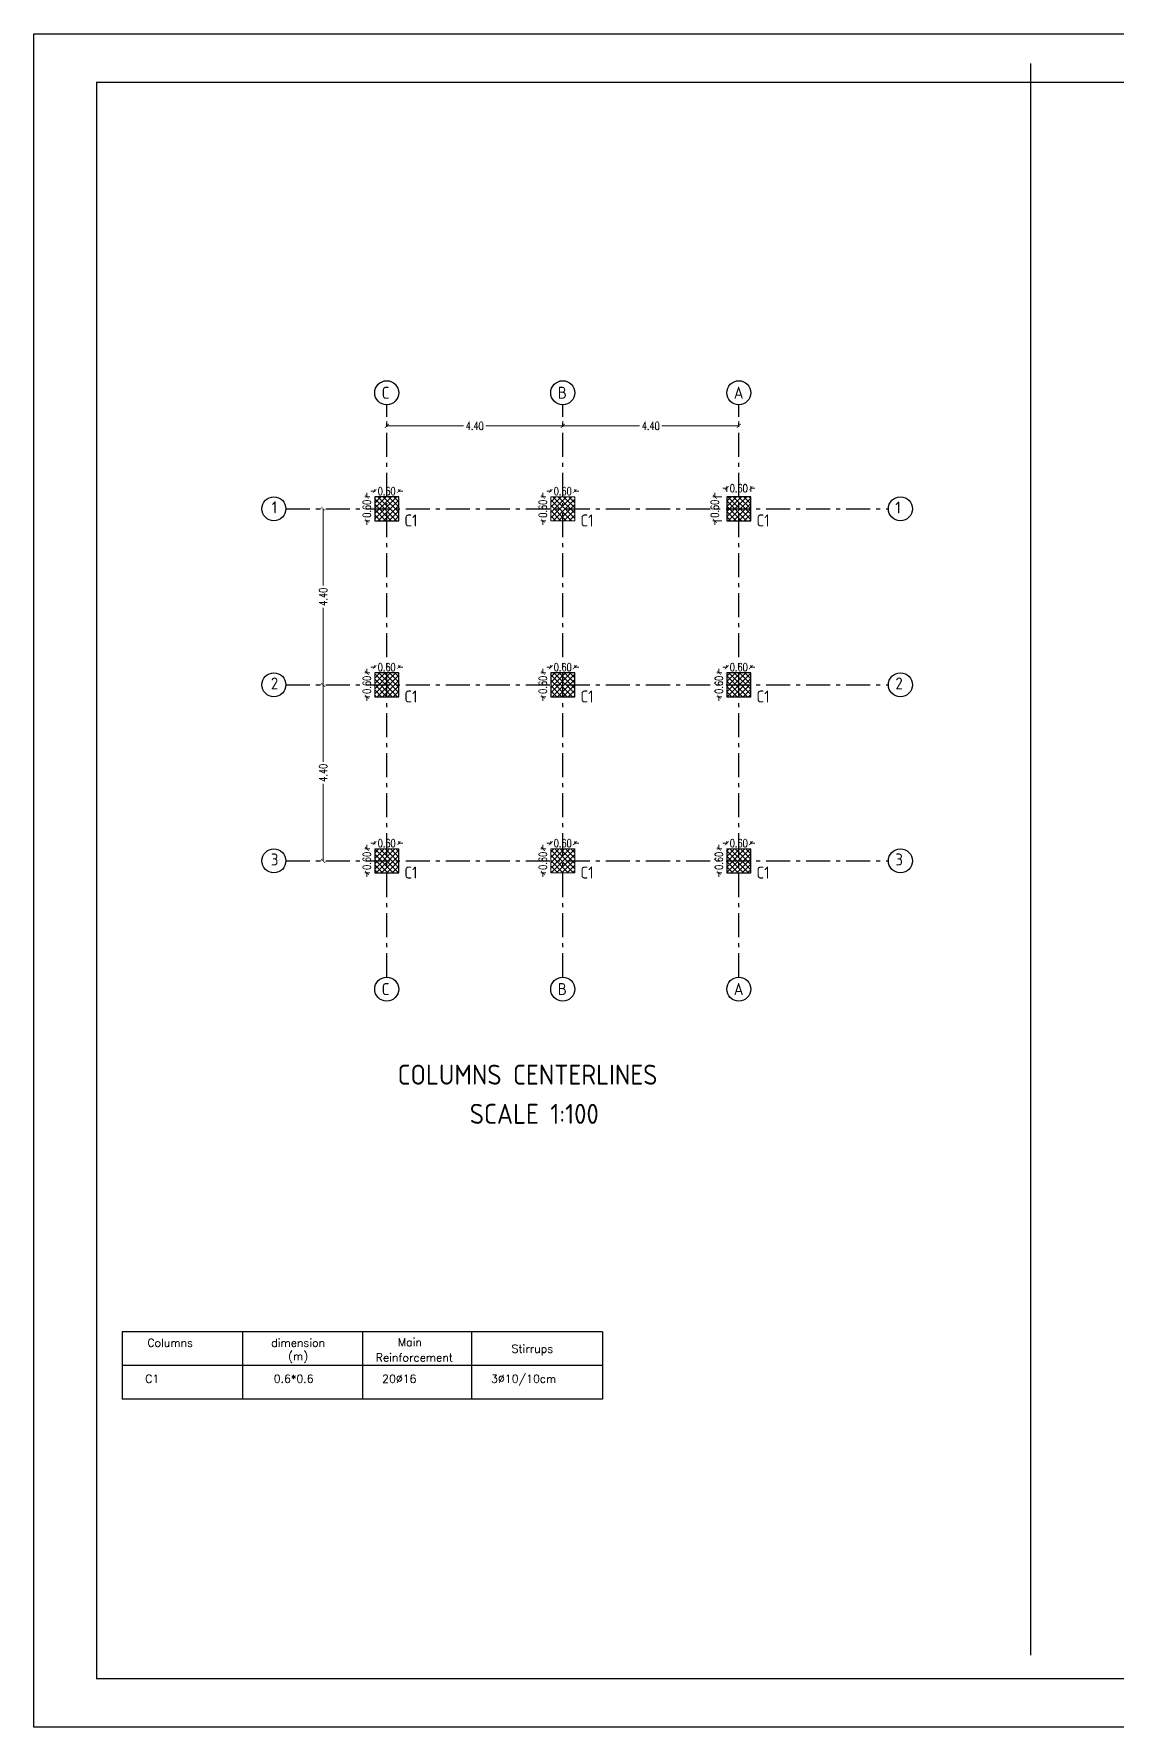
# Model space of a CAD drawing. Extents: x 166525 to 167198, y 178739 to 179747.
# Drawn here: x 167046.52 to 167073.59, y 179396.72 to 179439.04 of the extents above; entities that cross this region are included whole.
import ezdxf

# ---------------------------------------------------------------- set-up
doc = ezdxf.new("R2010")
doc.units = 0
doc.header["$MEASUREMENT"] = 0
doc.linetypes.add('ACAD_ISO10W100', pattern=[18, 12, -3, 0, -3])
doc.linetypes.add('AUSGEZOGEN', pattern=[0])
doc.layers.get('0').update_dxf_attribs({"linetype": 'CONTINUOUS'})
doc.layers.get('DEFPOINTS').update_dxf_attribs({"linetype": 'CONTINUOUS'})
for name, color, linetype in [('axis', 8, 'ACAD_ISO10W100'), ('COVER', 7, 'CONTINUOUS'), ('EBENE0', 7, 'AUSGEZOGEN'), ('HATSH', 252, 'CONTINUOUS'), ('MHATCH', 8, 'CONTINUOUS'), ('outdim', 42, 'CONTINUOUS'), ('rebar call line', 8, 'CONTINUOUS')]:
    doc.layers.add(name, color=color, linetype=linetype)
doc.layers.add('BEAM', color=6, linetype='CONTINUOUS', lineweight=13)
doc.styles.add('DIM', font='simplex.shx', dxfattribs={"width": 0.75})
doc.styles.add('ISO8', font='iso8')
doc.styles.add('ROMAND10', font='ROMAND.shx', dxfattribs={"height": 0.2})
doc.dimstyles.new('MUTASIM', dxfattribs={"dimscale": 0.9995, "dimtxt": 0.2, "dimasz": 0.1, "dimexe": 0.05, "dimexo": 0.12, "dimgap": 0.05, "dimtad": 0, "dimzin": 0, "dimdsep": 46, "dimtxsty": 'DIM', "dimblk": 'ARCHTICK', "dimcen": 0.09, "dimclrd": 35, "dimclre": 33, "dimclrt": 256, "dimazin": 0, "dimtfac": 1, "dimtofl": 0, "dimtmove": 1, "dimatfit": 3, "dimfxl": 0.18, "dimtolj": 1, "dimtzin": 0, "dimlwd": 13, "dimlwe": 9, "dimarcsym": 0})
pattern_1 = [(45, (161137.99376, 180505.19646), (-0.0662912607, 0.0662912607), []), (135, (161137.99376, 180505.19646), (-0.0662912607, -0.0662912607), [])]

# ---------------------------------------------------------------- blocks, each defined once
blk = doc.blocks.new('_ARCHTICK')
at = {"color": 0, "linetype": 'ByBlock', "const_width": 0.15}
blk.add_lwpolyline([(-0.5, -0.5), (0.5, 0.5)], dxfattribs=at)
blk = doc.blocks.new('*D1773')
at = {"layer": 'BEAM', "color": 35, "lineweight": 13, "transparency": 16777216}
for p, q in [((167055.034, 179427.612), (167054.934, 179427.612)), ((167055.634, 179427.612), (167055.734, 179427.612))]:
    blk.add_line(p, q, dxfattribs=at)
at = {"layer": 'BEAM', "color": 33, "lineweight": 9, "transparency": 16777216}
for p, q in [((167055.034, 179427.592), (167055.034, 179427.662)), ((167055.634, 179427.592), (167055.634, 179427.662))]:
    blk.add_line(p, q, dxfattribs=at)
at = {"layer": 'DEFPOINTS', "color": 0, "transparency": 16777216}
for p in [(167055.634, 179427.612), (167055.034, 179427.472), (167055.634, 179427.472)]:
    blk.add_point(p, dxfattribs=at)
at = {"layer": 'BEAM', "color": 35, "lineweight": 13, "transparency": 16777216, "xscale": 0.09995000000000001, "yscale": 0.09995000000000001, "zscale": 0.09995000000000001}
blk.add_blockref('_ARCHTICK', (167055.034, 179427.612), dxfattribs=at)
at = {"layer": 'BEAM', "color": 35, "lineweight": 13, "transparency": 16777216, "xscale": 0.09995000000000001, "yscale": 0.09995000000000001, "zscale": 0.09995000000000001, "rotation": 180}
blk.add_blockref('_ARCHTICK', (167055.634, 179427.612), dxfattribs=at)
at = {"layer": 'BEAM', "transparency": 16777216, "insert": (167055.334, 179427.612), "char_height": 0.1999, "attachment_point": 5, "style": 'DIM'}
blk.add_mtext('\\A1;0.60', dxfattribs=at)
blk = doc.blocks.new('*D1774')
at = {"layer": 'BEAM', "color": 35, "lineweight": 13, "transparency": 16777216}
for p, q in [((167054.839, 179427.472), (167054.839, 179427.572)), ((167054.839, 179426.872), (167054.839, 179426.772))]:
    blk.add_line(p, q, dxfattribs=at)
at = {"layer": 'BEAM', "color": 33, "lineweight": 9, "transparency": 16777216}
for p, q in [((167054.914, 179427.472), (167054.789, 179427.472)), ((167054.914, 179426.872), (167054.789, 179426.872))]:
    blk.add_line(p, q, dxfattribs=at)
at = {"layer": 'DEFPOINTS', "color": 0, "transparency": 16777216}
for p in [(167054.839, 179427.472), (167055.034, 179427.472), (167055.034, 179426.872)]:
    blk.add_point(p, dxfattribs=at)
at = {"layer": 'BEAM', "color": 35, "lineweight": 13, "transparency": 16777216, "xscale": 0.09995000000000001, "yscale": 0.09995000000000001, "zscale": 0.09995000000000001}
for p, rotation in [((167054.839, 179427.472), 270), ((167054.839, 179426.872), 90)]:
    blk.add_blockref('_ARCHTICK', p, dxfattribs=dict(at, rotation=rotation))
at = {"layer": 'BEAM', "transparency": 16777216, "insert": (167054.839, 179427.172), "char_height": 0.1999, "attachment_point": 5, "rotation": 90, "style": 'DIM'}
blk.add_mtext('\\A1;0.60', dxfattribs=at)
blk = doc.blocks.new('*D1544')
at = {"layer": 'BEAM', "color": 35, "lineweight": 13, "transparency": 16777216}
for p, q in [((167059.434, 179427.612), (167059.334, 179427.612)), ((167060.034, 179427.612), (167060.134, 179427.612))]:
    blk.add_line(p, q, dxfattribs=at)
at = {"layer": 'BEAM', "color": 33, "lineweight": 9, "transparency": 16777216}
for p, q in [((167059.434, 179427.592), (167059.434, 179427.662)), ((167060.034, 179427.592), (167060.034, 179427.662))]:
    blk.add_line(p, q, dxfattribs=at)
at = {"layer": 'DEFPOINTS', "color": 0, "transparency": 16777216}
for p in [(167060.034, 179427.612), (167059.434, 179427.472), (167060.034, 179427.472)]:
    blk.add_point(p, dxfattribs=at)
at = {"layer": 'BEAM', "color": 35, "lineweight": 13, "transparency": 16777216, "xscale": 0.09995000000000001, "yscale": 0.09995000000000001, "zscale": 0.09995000000000001}
blk.add_blockref('_ARCHTICK', (167059.434, 179427.612), dxfattribs=at)
at = {"layer": 'BEAM', "color": 35, "lineweight": 13, "transparency": 16777216, "xscale": 0.09995000000000001, "yscale": 0.09995000000000001, "zscale": 0.09995000000000001, "rotation": 180}
blk.add_blockref('_ARCHTICK', (167060.034, 179427.612), dxfattribs=at)
at = {"layer": 'BEAM', "transparency": 16777216, "insert": (167059.734, 179427.612), "char_height": 0.1999, "attachment_point": 5, "style": 'DIM'}
blk.add_mtext('\\A1;0.60', dxfattribs=at)
blk = doc.blocks.new('*D1545')
at = {"layer": 'BEAM', "color": 35, "lineweight": 13, "transparency": 16777216}
for p, q in [((167059.239, 179427.472), (167059.239, 179427.572)), ((167059.239, 179426.872), (167059.239, 179426.772))]:
    blk.add_line(p, q, dxfattribs=at)
at = {"layer": 'BEAM', "color": 33, "lineweight": 9, "transparency": 16777216}
for p, q in [((167059.314, 179427.472), (167059.189, 179427.472)), ((167059.314, 179426.872), (167059.189, 179426.872))]:
    blk.add_line(p, q, dxfattribs=at)
at = {"layer": 'DEFPOINTS', "color": 0, "transparency": 16777216}
for p in [(167059.239, 179427.472), (167059.434, 179427.472), (167059.434, 179426.872)]:
    blk.add_point(p, dxfattribs=at)
at = {"layer": 'BEAM', "color": 35, "lineweight": 13, "transparency": 16777216, "xscale": 0.09995000000000001, "yscale": 0.09995000000000001, "zscale": 0.09995000000000001}
for p, rotation in [((167059.239, 179427.472), 270), ((167059.239, 179426.872), 90)]:
    blk.add_blockref('_ARCHTICK', p, dxfattribs=dict(at, rotation=rotation))
at = {"layer": 'BEAM', "transparency": 16777216, "insert": (167059.239, 179427.172), "char_height": 0.1999, "attachment_point": 5, "rotation": 90, "style": 'DIM'}
blk.add_mtext('\\A1;0.60', dxfattribs=at)
blk = doc.blocks.new('*D1546')
at = {"layer": 'BEAM', "color": 35, "lineweight": 13, "transparency": 16777216}
for p, q in [((167063.834, 179423.212), (167063.734, 179423.212)), ((167064.434, 179423.212), (167064.534, 179423.212))]:
    blk.add_line(p, q, dxfattribs=at)
at = {"layer": 'BEAM', "color": 33, "lineweight": 9, "transparency": 16777216}
for p, q in [((167063.834, 179423.192), (167063.834, 179423.262)), ((167064.434, 179423.192), (167064.434, 179423.262))]:
    blk.add_line(p, q, dxfattribs=at)
at = {"layer": 'DEFPOINTS', "color": 0, "transparency": 16777216}
for p in [(167063.834, 179423.072), (167064.434, 179423.212), (167064.434, 179423.072)]:
    blk.add_point(p, dxfattribs=at)
at = {"layer": 'BEAM', "color": 35, "lineweight": 13, "transparency": 16777216, "xscale": 0.09995000000000001, "yscale": 0.09995000000000001, "zscale": 0.09995000000000001}
blk.add_blockref('_ARCHTICK', (167063.834, 179423.212), dxfattribs=at)
at = {"layer": 'BEAM', "color": 35, "lineweight": 13, "transparency": 16777216, "xscale": 0.09995000000000001, "yscale": 0.09995000000000001, "zscale": 0.09995000000000001, "rotation": 180}
blk.add_blockref('_ARCHTICK', (167064.434, 179423.212), dxfattribs=at)
at = {"layer": 'BEAM', "transparency": 16777216, "insert": (167064.134, 179423.212), "char_height": 0.1999, "attachment_point": 5, "style": 'DIM'}
blk.add_mtext('\\A1;0.60', dxfattribs=at)
blk = doc.blocks.new('*D1547')
at = {"layer": 'BEAM', "color": 33, "lineweight": 9, "transparency": 16777216}
for p, q in [((167063.714, 179423.072), (167063.589, 179423.072)), ((167063.714, 179422.472), (167063.589, 179422.472))]:
    blk.add_line(p, q, dxfattribs=at)
at = {"layer": 'BEAM', "color": 35, "lineweight": 13, "transparency": 16777216}
for p, q in [((167063.639, 179423.072), (167063.639, 179423.172)), ((167063.639, 179422.472), (167063.639, 179422.372))]:
    blk.add_line(p, q, dxfattribs=at)
at = {"layer": 'DEFPOINTS', "color": 0, "transparency": 16777216}
for p in [(167063.639, 179423.072), (167063.834, 179423.072), (167063.834, 179422.472)]:
    blk.add_point(p, dxfattribs=at)
at = {"layer": 'BEAM', "color": 35, "lineweight": 13, "transparency": 16777216, "xscale": 0.09995000000000001, "yscale": 0.09995000000000001, "zscale": 0.09995000000000001}
for p, rotation in [((167063.639, 179423.072), 270), ((167063.639, 179422.472), 90)]:
    blk.add_blockref('_ARCHTICK', p, dxfattribs=dict(at, rotation=rotation))
at = {"layer": 'BEAM', "transparency": 16777216, "insert": (167063.639, 179422.772), "char_height": 0.1999, "attachment_point": 5, "rotation": 90, "style": 'DIM'}
blk.add_mtext('\\A1;0.60', dxfattribs=at)
blk = doc.blocks.new('*D1548')
at = {"layer": 'BEAM', "color": 35, "lineweight": 13, "transparency": 16777216}
for p, q in [((167063.834, 179418.812), (167063.734, 179418.812)), ((167064.434, 179418.812), (167064.534, 179418.812))]:
    blk.add_line(p, q, dxfattribs=at)
at = {"layer": 'BEAM', "color": 33, "lineweight": 9, "transparency": 16777216}
for p, q in [((167063.834, 179418.792), (167063.834, 179418.862)), ((167064.434, 179418.792), (167064.434, 179418.862))]:
    blk.add_line(p, q, dxfattribs=at)
at = {"layer": 'DEFPOINTS', "color": 0, "transparency": 16777216}
for p in [(167063.834, 179418.672), (167064.434, 179418.812), (167064.434, 179418.672)]:
    blk.add_point(p, dxfattribs=at)
at = {"layer": 'BEAM', "color": 35, "lineweight": 13, "transparency": 16777216, "xscale": 0.09995000000000001, "yscale": 0.09995000000000001, "zscale": 0.09995000000000001}
blk.add_blockref('_ARCHTICK', (167063.834, 179418.812), dxfattribs=at)
at = {"layer": 'BEAM', "color": 35, "lineweight": 13, "transparency": 16777216, "xscale": 0.09995000000000001, "yscale": 0.09995000000000001, "zscale": 0.09995000000000001, "rotation": 180}
blk.add_blockref('_ARCHTICK', (167064.434, 179418.812), dxfattribs=at)
at = {"layer": 'BEAM', "transparency": 16777216, "insert": (167064.134, 179418.812), "char_height": 0.1999, "attachment_point": 5, "style": 'DIM'}
blk.add_mtext('\\A1;0.60', dxfattribs=at)
blk = doc.blocks.new('*D1549')
at = {"layer": 'BEAM', "color": 33, "lineweight": 9, "transparency": 16777216}
for p, q in [((167063.714, 179418.672), (167063.589, 179418.672)), ((167063.714, 179418.072), (167063.589, 179418.072))]:
    blk.add_line(p, q, dxfattribs=at)
at = {"layer": 'BEAM', "color": 35, "lineweight": 13, "transparency": 16777216}
for p, q in [((167063.639, 179418.672), (167063.639, 179418.772)), ((167063.639, 179418.072), (167063.639, 179417.972))]:
    blk.add_line(p, q, dxfattribs=at)
at = {"layer": 'DEFPOINTS', "color": 0, "transparency": 16777216}
for p in [(167063.639, 179418.672), (167063.834, 179418.672), (167063.834, 179418.072)]:
    blk.add_point(p, dxfattribs=at)
at = {"layer": 'BEAM', "color": 35, "lineweight": 13, "transparency": 16777216, "xscale": 0.09995000000000001, "yscale": 0.09995000000000001, "zscale": 0.09995000000000001}
for p, rotation in [((167063.639, 179418.672), 270), ((167063.639, 179418.072), 90)]:
    blk.add_blockref('_ARCHTICK', p, dxfattribs=dict(at, rotation=rotation))
at = {"layer": 'BEAM', "transparency": 16777216, "insert": (167063.639, 179418.372), "char_height": 0.1999, "attachment_point": 5, "rotation": 90, "style": 'DIM'}
blk.add_mtext('\\A1;0.60', dxfattribs=at)
blk = doc.blocks.new('*D1550')
at = {"layer": 'BEAM', "color": 35, "lineweight": 13, "transparency": 16777216}
for p, q in [((167059.434, 179418.812), (167059.334, 179418.812)), ((167060.034, 179418.812), (167060.134, 179418.812))]:
    blk.add_line(p, q, dxfattribs=at)
at = {"layer": 'BEAM', "color": 33, "lineweight": 9, "transparency": 16777216}
for p, q in [((167059.434, 179418.792), (167059.434, 179418.862)), ((167060.034, 179418.792), (167060.034, 179418.862))]:
    blk.add_line(p, q, dxfattribs=at)
at = {"layer": 'DEFPOINTS', "color": 0, "transparency": 16777216}
for p in [(167059.434, 179418.672), (167060.034, 179418.812), (167060.034, 179418.672)]:
    blk.add_point(p, dxfattribs=at)
at = {"layer": 'BEAM', "color": 35, "lineweight": 13, "transparency": 16777216, "xscale": 0.09995000000000001, "yscale": 0.09995000000000001, "zscale": 0.09995000000000001}
blk.add_blockref('_ARCHTICK', (167059.434, 179418.812), dxfattribs=at)
at = {"layer": 'BEAM', "color": 35, "lineweight": 13, "transparency": 16777216, "xscale": 0.09995000000000001, "yscale": 0.09995000000000001, "zscale": 0.09995000000000001, "rotation": 180}
blk.add_blockref('_ARCHTICK', (167060.034, 179418.812), dxfattribs=at)
at = {"layer": 'BEAM', "transparency": 16777216, "insert": (167059.734, 179418.812), "char_height": 0.1999, "attachment_point": 5, "style": 'DIM'}
blk.add_mtext('\\A1;0.60', dxfattribs=at)
blk = doc.blocks.new('*D1551')
at = {"layer": 'BEAM', "color": 33, "lineweight": 9, "transparency": 16777216}
for p, q in [((167059.314, 179418.672), (167059.189, 179418.672)), ((167059.314, 179418.072), (167059.189, 179418.072))]:
    blk.add_line(p, q, dxfattribs=at)
at = {"layer": 'BEAM', "color": 35, "lineweight": 13, "transparency": 16777216}
for p, q in [((167059.239, 179418.672), (167059.239, 179418.772)), ((167059.239, 179418.072), (167059.239, 179417.972))]:
    blk.add_line(p, q, dxfattribs=at)
at = {"layer": 'DEFPOINTS', "color": 0, "transparency": 16777216}
for p in [(167059.239, 179418.672), (167059.434, 179418.672), (167059.434, 179418.072)]:
    blk.add_point(p, dxfattribs=at)
at = {"layer": 'BEAM', "color": 35, "lineweight": 13, "transparency": 16777216, "xscale": 0.09995000000000001, "yscale": 0.09995000000000001, "zscale": 0.09995000000000001}
for p, rotation in [((167059.239, 179418.672), 270), ((167059.239, 179418.072), 90)]:
    blk.add_blockref('_ARCHTICK', p, dxfattribs=dict(at, rotation=rotation))
at = {"layer": 'BEAM', "transparency": 16777216, "insert": (167059.239, 179418.372), "char_height": 0.1999, "attachment_point": 5, "rotation": 90, "style": 'DIM'}
blk.add_mtext('\\A1;0.60', dxfattribs=at)
blk = doc.blocks.new('*D1552')
at = {"layer": 'BEAM', "color": 35, "lineweight": 13, "transparency": 16777216}
for p, q in [((167055.034, 179418.812), (167054.934, 179418.812)), ((167055.634, 179418.812), (167055.734, 179418.812))]:
    blk.add_line(p, q, dxfattribs=at)
at = {"layer": 'BEAM', "color": 33, "lineweight": 9, "transparency": 16777216}
for p, q in [((167055.034, 179418.792), (167055.034, 179418.862)), ((167055.634, 179418.792), (167055.634, 179418.862))]:
    blk.add_line(p, q, dxfattribs=at)
at = {"layer": 'DEFPOINTS', "color": 0, "transparency": 16777216}
for p in [(167055.034, 179418.672), (167055.634, 179418.812), (167055.634, 179418.672)]:
    blk.add_point(p, dxfattribs=at)
at = {"layer": 'BEAM', "color": 35, "lineweight": 13, "transparency": 16777216, "xscale": 0.09995000000000001, "yscale": 0.09995000000000001, "zscale": 0.09995000000000001}
blk.add_blockref('_ARCHTICK', (167055.034, 179418.812), dxfattribs=at)
at = {"layer": 'BEAM', "color": 35, "lineweight": 13, "transparency": 16777216, "xscale": 0.09995000000000001, "yscale": 0.09995000000000001, "zscale": 0.09995000000000001, "rotation": 180}
blk.add_blockref('_ARCHTICK', (167055.634, 179418.812), dxfattribs=at)
at = {"layer": 'BEAM', "transparency": 16777216, "insert": (167055.334, 179418.812), "char_height": 0.1999, "attachment_point": 5, "style": 'DIM'}
blk.add_mtext('\\A1;0.60', dxfattribs=at)
blk = doc.blocks.new('*D1553')
at = {"layer": 'BEAM', "color": 33, "lineweight": 9, "transparency": 16777216}
for p, q in [((167054.914, 179418.672), (167054.789, 179418.672)), ((167054.914, 179418.072), (167054.789, 179418.072))]:
    blk.add_line(p, q, dxfattribs=at)
at = {"layer": 'BEAM', "color": 35, "lineweight": 13, "transparency": 16777216}
for p, q in [((167054.839, 179418.672), (167054.839, 179418.772)), ((167054.839, 179418.072), (167054.839, 179417.972))]:
    blk.add_line(p, q, dxfattribs=at)
at = {"layer": 'DEFPOINTS', "color": 0, "transparency": 16777216}
for p in [(167054.839, 179418.672), (167055.034, 179418.672), (167055.034, 179418.072)]:
    blk.add_point(p, dxfattribs=at)
at = {"layer": 'BEAM', "color": 35, "lineweight": 13, "transparency": 16777216, "xscale": 0.09995000000000001, "yscale": 0.09995000000000001, "zscale": 0.09995000000000001}
for p, rotation in [((167054.839, 179418.672), 270), ((167054.839, 179418.072), 90)]:
    blk.add_blockref('_ARCHTICK', p, dxfattribs=dict(at, rotation=rotation))
at = {"layer": 'BEAM', "transparency": 16777216, "insert": (167054.839, 179418.372), "char_height": 0.1999, "attachment_point": 5, "rotation": 90, "style": 'DIM'}
blk.add_mtext('\\A1;0.60', dxfattribs=at)
blk = doc.blocks.new('*D1554')
at = {"layer": 'BEAM', "color": 35, "lineweight": 13, "transparency": 16777216}
for p, q in [((167055.034, 179423.212), (167054.934, 179423.212)), ((167055.634, 179423.212), (167055.734, 179423.212))]:
    blk.add_line(p, q, dxfattribs=at)
at = {"layer": 'BEAM', "color": 33, "lineweight": 9, "transparency": 16777216}
for p, q in [((167055.034, 179423.192), (167055.034, 179423.262)), ((167055.634, 179423.192), (167055.634, 179423.262))]:
    blk.add_line(p, q, dxfattribs=at)
at = {"layer": 'DEFPOINTS', "color": 0, "transparency": 16777216}
for p in [(167055.034, 179423.072), (167055.634, 179423.212), (167055.634, 179423.072)]:
    blk.add_point(p, dxfattribs=at)
at = {"layer": 'BEAM', "color": 35, "lineweight": 13, "transparency": 16777216, "xscale": 0.09995000000000001, "yscale": 0.09995000000000001, "zscale": 0.09995000000000001}
blk.add_blockref('_ARCHTICK', (167055.034, 179423.212), dxfattribs=at)
at = {"layer": 'BEAM', "color": 35, "lineweight": 13, "transparency": 16777216, "xscale": 0.09995000000000001, "yscale": 0.09995000000000001, "zscale": 0.09995000000000001, "rotation": 180}
blk.add_blockref('_ARCHTICK', (167055.634, 179423.212), dxfattribs=at)
at = {"layer": 'BEAM', "transparency": 16777216, "insert": (167055.334, 179423.212), "char_height": 0.1999, "attachment_point": 5, "style": 'DIM'}
blk.add_mtext('\\A1;0.60', dxfattribs=at)
blk = doc.blocks.new('*D1555')
at = {"layer": 'BEAM', "color": 33, "lineweight": 9, "transparency": 16777216}
for p, q in [((167054.914, 179423.072), (167054.789, 179423.072)), ((167054.914, 179422.472), (167054.789, 179422.472))]:
    blk.add_line(p, q, dxfattribs=at)
at = {"layer": 'BEAM', "color": 35, "lineweight": 13, "transparency": 16777216}
for p, q in [((167054.839, 179423.072), (167054.839, 179423.172)), ((167054.839, 179422.472), (167054.839, 179422.372))]:
    blk.add_line(p, q, dxfattribs=at)
at = {"layer": 'DEFPOINTS', "color": 0, "transparency": 16777216}
for p in [(167054.839, 179423.072), (167055.034, 179423.072), (167055.034, 179422.472)]:
    blk.add_point(p, dxfattribs=at)
at = {"layer": 'BEAM', "color": 35, "lineweight": 13, "transparency": 16777216, "xscale": 0.09995000000000001, "yscale": 0.09995000000000001, "zscale": 0.09995000000000001}
for p, rotation in [((167054.839, 179423.072), 270), ((167054.839, 179422.472), 90)]:
    blk.add_blockref('_ARCHTICK', p, dxfattribs=dict(at, rotation=rotation))
at = {"layer": 'BEAM', "transparency": 16777216, "insert": (167054.839, 179422.772), "char_height": 0.1999, "attachment_point": 5, "rotation": 90, "style": 'DIM'}
blk.add_mtext('\\A1;0.60', dxfattribs=at)
blk = doc.blocks.new('*D1556')
at = {"layer": 'BEAM', "color": 35, "lineweight": 13, "transparency": 16777216}
for p, q in [((167059.434, 179423.212), (167059.334, 179423.212)), ((167060.034, 179423.212), (167060.134, 179423.212))]:
    blk.add_line(p, q, dxfattribs=at)
at = {"layer": 'BEAM', "color": 33, "lineweight": 9, "transparency": 16777216}
for p, q in [((167059.434, 179423.192), (167059.434, 179423.262)), ((167060.034, 179423.192), (167060.034, 179423.262))]:
    blk.add_line(p, q, dxfattribs=at)
at = {"layer": 'DEFPOINTS', "color": 0, "transparency": 16777216}
for p in [(167059.434, 179423.072), (167060.034, 179423.212), (167060.034, 179423.072)]:
    blk.add_point(p, dxfattribs=at)
at = {"layer": 'BEAM', "color": 35, "lineweight": 13, "transparency": 16777216, "xscale": 0.09995000000000001, "yscale": 0.09995000000000001, "zscale": 0.09995000000000001}
blk.add_blockref('_ARCHTICK', (167059.434, 179423.212), dxfattribs=at)
at = {"layer": 'BEAM', "color": 35, "lineweight": 13, "transparency": 16777216, "xscale": 0.09995000000000001, "yscale": 0.09995000000000001, "zscale": 0.09995000000000001, "rotation": 180}
blk.add_blockref('_ARCHTICK', (167060.034, 179423.212), dxfattribs=at)
at = {"layer": 'BEAM', "transparency": 16777216, "insert": (167059.734, 179423.212), "char_height": 0.1999, "attachment_point": 5, "style": 'DIM'}
blk.add_mtext('\\A1;0.60', dxfattribs=at)
blk = doc.blocks.new('*D1557')
at = {"layer": 'BEAM', "color": 33, "lineweight": 9, "transparency": 16777216}
for p, q in [((167059.314, 179423.072), (167059.189, 179423.072)), ((167059.314, 179422.472), (167059.189, 179422.472))]:
    blk.add_line(p, q, dxfattribs=at)
at = {"layer": 'BEAM', "color": 35, "lineweight": 13, "transparency": 16777216}
for p, q in [((167059.239, 179423.072), (167059.239, 179423.172)), ((167059.239, 179422.472), (167059.239, 179422.372))]:
    blk.add_line(p, q, dxfattribs=at)
at = {"layer": 'DEFPOINTS', "color": 0, "transparency": 16777216}
for p in [(167059.239, 179423.072), (167059.434, 179423.072), (167059.434, 179422.472)]:
    blk.add_point(p, dxfattribs=at)
at = {"layer": 'BEAM', "color": 35, "lineweight": 13, "transparency": 16777216, "xscale": 0.09995000000000001, "yscale": 0.09995000000000001, "zscale": 0.09995000000000001}
for p, rotation in [((167059.239, 179423.072), 270), ((167059.239, 179422.472), 90)]:
    blk.add_blockref('_ARCHTICK', p, dxfattribs=dict(at, rotation=rotation))
at = {"layer": 'BEAM', "transparency": 16777216, "insert": (167059.239, 179422.772), "char_height": 0.1999, "attachment_point": 5, "rotation": 90, "style": 'DIM'}
blk.add_mtext('\\A1;0.60', dxfattribs=at)
blk = doc.blocks.new('*D1558')
at = {"layer": 'BEAM', "color": 33, "lineweight": 9, "transparency": 16777216}
for p, q in [((167055.334, 179429.362), (167055.334, 179429.292)), ((167059.734, 179429.362), (167059.734, 179429.292))]:
    blk.add_line(p, q, dxfattribs=at)
at = {"layer": 'BEAM', "color": 35, "lineweight": 13, "transparency": 16777216}
for p, q in [((167055.334, 179429.242), (167057.256, 179429.242)), ((167059.734, 179429.242), (167057.812, 179429.242))]:
    blk.add_line(p, q, dxfattribs=at)
at = {"layer": 'DEFPOINTS', "color": 0, "transparency": 16777216}
for p in [(167055.334, 179429.242), (167059.734, 179429.242), (167059.734, 179429.242)]:
    blk.add_point(p, dxfattribs=at)
at = {"layer": 'BEAM', "color": 35, "lineweight": 13, "transparency": 16777216, "xscale": 0.09995000000000001, "yscale": 0.09995000000000001, "zscale": 0.09995000000000001, "rotation": 180}
blk.add_blockref('_ARCHTICK', (167055.334, 179429.242), dxfattribs=at)
at = {"layer": 'BEAM', "color": 35, "lineweight": 13, "transparency": 16777216, "xscale": 0.09995000000000001, "yscale": 0.09995000000000001, "zscale": 0.09995000000000001}
blk.add_blockref('_ARCHTICK', (167059.734, 179429.242), dxfattribs=at)
at = {"layer": 'BEAM', "transparency": 16777216, "insert": (167057.534, 179429.242), "char_height": 0.1999, "attachment_point": 5, "style": 'DIM'}
blk.add_mtext('\\A1;4.40', dxfattribs=at)
blk = doc.blocks.new('*D1559')
at = {"layer": 'BEAM', "color": 33, "lineweight": 9, "transparency": 16777216}
for p, q in [((167059.734, 179429.362), (167059.734, 179429.292)), ((167064.134, 179429.362), (167064.134, 179429.292))]:
    blk.add_line(p, q, dxfattribs=at)
at = {"layer": 'BEAM', "color": 35, "lineweight": 13, "transparency": 16777216}
for p, q in [((167059.734, 179429.242), (167061.656, 179429.242)), ((167064.134, 179429.242), (167062.212, 179429.242))]:
    blk.add_line(p, q, dxfattribs=at)
at = {"layer": 'DEFPOINTS', "color": 0, "transparency": 16777216}
for p in [(167059.734, 179429.242), (167064.134, 179429.242), (167064.134, 179429.242)]:
    blk.add_point(p, dxfattribs=at)
at = {"layer": 'BEAM', "color": 35, "lineweight": 13, "transparency": 16777216, "xscale": 0.09995000000000001, "yscale": 0.09995000000000001, "zscale": 0.09995000000000001, "rotation": 180}
blk.add_blockref('_ARCHTICK', (167059.734, 179429.242), dxfattribs=at)
at = {"layer": 'BEAM', "color": 35, "lineweight": 13, "transparency": 16777216, "xscale": 0.09995000000000001, "yscale": 0.09995000000000001, "zscale": 0.09995000000000001}
blk.add_blockref('_ARCHTICK', (167064.134, 179429.242), dxfattribs=at)
at = {"layer": 'BEAM', "transparency": 16777216, "insert": (167061.934, 179429.242), "char_height": 0.1999, "attachment_point": 5, "style": 'DIM'}
blk.add_mtext('\\A1;4.40', dxfattribs=at)
blk = doc.blocks.new('*D1560')
at = {"layer": 'BEAM', "color": 33, "lineweight": 9, "transparency": 16777216}
for p, q in [((167053.628, 179422.772), (167053.698, 179422.772)), ((167053.628, 179418.372), (167053.698, 179418.372))]:
    blk.add_line(p, q, dxfattribs=at)
at = {"layer": 'BEAM', "color": 35, "lineweight": 13, "transparency": 16777216}
for p, q in [((167053.748, 179422.772), (167053.748, 179420.85)), ((167053.748, 179418.372), (167053.748, 179420.293))]:
    blk.add_line(p, q, dxfattribs=at)
at = {"layer": 'DEFPOINTS', "color": 0, "transparency": 16777216}
for p in [(167053.748, 179422.772), (167053.748, 179422.772), (167053.748, 179418.372)]:
    blk.add_point(p, dxfattribs=at)
at = {"layer": 'BEAM', "color": 35, "lineweight": 13, "transparency": 16777216, "xscale": 0.09995000000000001, "yscale": 0.09995000000000001, "zscale": 0.09995000000000001}
for p, rotation in [((167053.748, 179422.772), 90), ((167053.748, 179418.372), 270)]:
    blk.add_blockref('_ARCHTICK', p, dxfattribs=dict(at, rotation=rotation))
at = {"layer": 'BEAM', "transparency": 16777216, "insert": (167053.748, 179420.572), "char_height": 0.1999, "attachment_point": 5, "rotation": 90, "style": 'DIM'}
blk.add_mtext('\\A1;4.40', dxfattribs=at)
blk = doc.blocks.new('*D1561')
at = {"layer": 'BEAM', "color": 33, "lineweight": 9, "transparency": 16777216}
for p, q in [((167053.628, 179427.172), (167053.698, 179427.172)), ((167053.628, 179422.772), (167053.698, 179422.772))]:
    blk.add_line(p, q, dxfattribs=at)
at = {"layer": 'BEAM', "color": 35, "lineweight": 13, "transparency": 16777216}
for p, q in [((167053.748, 179427.172), (167053.748, 179425.25)), ((167053.748, 179422.772), (167053.748, 179424.693))]:
    blk.add_line(p, q, dxfattribs=at)
at = {"layer": 'DEFPOINTS', "color": 0, "transparency": 16777216}
for p in [(167053.748, 179427.172), (167053.748, 179427.172), (167053.748, 179422.772)]:
    blk.add_point(p, dxfattribs=at)
at = {"layer": 'BEAM', "color": 35, "lineweight": 13, "transparency": 16777216, "xscale": 0.09995000000000001, "yscale": 0.09995000000000001, "zscale": 0.09995000000000001}
for p, rotation in [((167053.748, 179427.172), 90), ((167053.748, 179422.772), 270)]:
    blk.add_blockref('_ARCHTICK', p, dxfattribs=dict(at, rotation=rotation))
at = {"layer": 'BEAM', "transparency": 16777216, "insert": (167053.748, 179424.972), "char_height": 0.1999, "attachment_point": 5, "rotation": 90, "style": 'DIM'}
blk.add_mtext('\\A1;4.40', dxfattribs=at)
blk = doc.blocks.new('*D1582')
at = {"layer": 'BEAM', "color": 35, "lineweight": 13, "transparency": 16777216}
for p, q in [((167063.834, 179427.683), (167063.734, 179427.683)), ((167064.434, 179427.683), (167064.534, 179427.683))]:
    blk.add_line(p, q, dxfattribs=at)
at = {"layer": 'BEAM', "color": 33, "lineweight": 9, "transparency": 16777216}
for p, q in [((167063.834, 179427.592), (167063.834, 179427.733)), ((167064.434, 179427.592), (167064.434, 179427.733))]:
    blk.add_line(p, q, dxfattribs=at)
at = {"layer": 'DEFPOINTS', "color": 0, "transparency": 16777216}
for p in [(167063.834, 179427.683), (167063.834, 179427.472), (167064.434, 179427.472)]:
    blk.add_point(p, dxfattribs=at)
at = {"layer": 'BEAM', "color": 35, "lineweight": 13, "transparency": 16777216, "xscale": 0.09995000000000001, "yscale": 0.09995000000000001, "zscale": 0.09995000000000001}
blk.add_blockref('_ARCHTICK', (167063.834, 179427.683), dxfattribs=at)
at = {"layer": 'BEAM', "color": 35, "lineweight": 13, "transparency": 16777216, "xscale": 0.09995000000000001, "yscale": 0.09995000000000001, "zscale": 0.09995000000000001, "rotation": 180}
blk.add_blockref('_ARCHTICK', (167064.434, 179427.683), dxfattribs=at)
at = {"layer": 'BEAM', "transparency": 16777216, "insert": (167064.134, 179427.683), "char_height": 0.1999, "attachment_point": 5, "style": 'DIM'}
blk.add_mtext('\\A1;0.60', dxfattribs=at)
blk = doc.blocks.new('*D1583')
at = {"layer": 'BEAM', "color": 35, "lineweight": 13, "transparency": 16777216}
for p, q in [((167063.534, 179427.472), (167063.534, 179427.572)), ((167063.534, 179426.872), (167063.534, 179426.772))]:
    blk.add_line(p, q, dxfattribs=at)
at = {"layer": 'BEAM', "color": 33, "lineweight": 9, "transparency": 16777216}
for p, q in [((167063.714, 179427.472), (167063.484, 179427.472)), ((167063.714, 179426.872), (167063.484, 179426.872))]:
    blk.add_line(p, q, dxfattribs=at)
at = {"layer": 'DEFPOINTS', "color": 0, "transparency": 16777216}
for p in [(167063.834, 179427.472), (167063.534, 179426.872), (167063.834, 179426.872)]:
    blk.add_point(p, dxfattribs=at)
at = {"layer": 'BEAM', "color": 35, "lineweight": 13, "transparency": 16777216, "xscale": 0.09995000000000001, "yscale": 0.09995000000000001, "zscale": 0.09995000000000001}
for p, rotation in [((167063.534, 179427.472), 270), ((167063.534, 179426.872), 90)]:
    blk.add_blockref('_ARCHTICK', p, dxfattribs=dict(at, rotation=rotation))
at = {"layer": 'BEAM', "transparency": 16777216, "insert": (167063.534, 179427.172), "char_height": 0.1999, "attachment_point": 5, "rotation": 90, "style": 'DIM'}
blk.add_mtext('\\A1;0.60', dxfattribs=at)

msp = doc.modelspace()

# ---------------------------------------------------------------- hatches: boundary and pattern name
at = {"layer": 'HATSH'}
h = msp.add_hatch(dxfattribs=at)
h.set_pattern_fill('ANSI37', color=256, scale=0.75, style=0)
h.set_pattern_definition(pattern_1)
h.paths.add_polyline_path([(167055.63403, 179426.87164), (167055.63403, 179427.47164), (167055.03403, 179427.47164), (167055.03403, 179426.87164)])
h = msp.add_hatch(dxfattribs=at)
h.set_pattern_fill('ANSI37', color=256, scale=0.75, style=0)
h.set_pattern_definition(pattern_1)
h.paths.add_polyline_path([(167060.03403, 179426.87164), (167060.03403, 179427.47164), (167059.43403, 179427.47164), (167059.43403, 179426.87164)])
h = msp.add_hatch(dxfattribs=at)
h.set_pattern_fill('ANSI37', color=256, scale=0.75, style=0)
h.set_pattern_definition(pattern_1)
h.paths.add_polyline_path([(167064.43403, 179426.87164), (167064.43403, 179427.47164), (167063.83403, 179427.47164), (167063.83403, 179426.87164)])
h = msp.add_hatch(dxfattribs=at)
h.set_pattern_fill('ANSI37', color=256, scale=0.75, style=0)
h.set_pattern_definition(pattern_1)
h.paths.add_polyline_path([(167063.83403, 179423.07164), (167063.83403, 179422.47164), (167064.43403, 179422.47164), (167064.43403, 179423.07164)])
h.paths.add_polyline_path([(167060.03403, 179423.07164), (167059.43403, 179423.07164), (167059.43403, 179422.47164), (167060.03403, 179422.47164)])
h.paths.add_polyline_path([(167055.03403, 179422.47164), (167055.63403, 179422.47164), (167055.63403, 179423.07164), (167055.03403, 179423.07164)])
h = msp.add_hatch(dxfattribs=at)
h.set_pattern_fill('ANSI37', color=256, scale=0.75, style=0)
h.set_pattern_definition(pattern_1)
h.paths.add_polyline_path([(167064.43403, 179418.07164), (167064.43403, 179418.67164), (167063.83403, 179418.67164), (167063.83403, 179418.07164)])
h.paths.add_polyline_path([(167060.03403, 179418.07164), (167060.03403, 179418.67164), (167059.43403, 179418.67164), (167059.43403, 179418.07164)])
h.paths.add_polyline_path([(167055.03403, 179418.07164), (167055.63403, 179418.07164), (167055.63403, 179418.67164), (167055.03403, 179418.67164)])

# ---------------------------------------------------------------- linework, layer by layer
at = {"layer": 'axis', "ltscale": 0.05}
for p, q in [((167055.33403, 179415.46584), (167055.33403, 179429.7714)), ((167059.73403, 179415.46584), (167059.73403, 179429.7714)), ((167064.13403, 179415.46584), (167064.13403, 179429.7714)), ((167052.81515, 179427.17164), (167067.87311, 179427.17164)), ((167052.81515, 179422.77164), (167067.87311, 179422.77164)), ((167052.81515, 179418.37164), (167067.87311, 179418.37164))]:
    msp.add_line(p, q, dxfattribs=at)
at = {"layer": 'BEAM'}
for points in [[(167055.03403, 179427.47164), (167055.63403, 179427.47164), (167055.63403, 179426.87164), (167055.03403, 179426.87164)], [(167059.43403, 179427.47164), (167060.03403, 179427.47164), (167060.03403, 179426.87164), (167059.43403, 179426.87164)], [(167063.83403, 179427.47164), (167064.43403, 179427.47164), (167064.43403, 179426.87164), (167063.83403, 179426.87164)], [(167055.03403, 179423.07164), (167055.63403, 179423.07164), (167055.63403, 179422.47164), (167055.03403, 179422.47164)], [(167059.43403, 179423.07164), (167060.03403, 179423.07164), (167060.03403, 179422.47164), (167059.43403, 179422.47164)], [(167063.83403, 179423.07164), (167064.43403, 179423.07164), (167064.43403, 179422.47164), (167063.83403, 179422.47164)], [(167055.03403, 179418.67164), (167055.63403, 179418.67164), (167055.63403, 179418.07164), (167055.03403, 179418.07164)], [(167059.43403, 179418.67164), (167060.03403, 179418.67164), (167060.03403, 179418.07164), (167059.43403, 179418.07164)], [(167063.83403, 179418.67164), (167064.43403, 179418.67164), (167064.43403, 179418.07164), (167063.83403, 179418.07164)]]:
    msp.add_lwpolyline(points, close=True, dxfattribs=at)
at = {"layer": 'COVER', "flags": 128}
msp.add_lwpolyline([(167046.51653, 179439.04173), (167106.43778, 179439.04173), (167106.43778, 179396.71923), (167046.51653, 179396.71923)], close=True, dxfattribs=at)
at = {"layer": 'EBENE0', "color": 3, "linetype": 'AUSGEZOGEN'}
for p, q in [((167055.63403, 179427.47164), (167055.03403, 179427.47164)), ((167055.03403, 179427.47164), (167055.03403, 179426.87164)), ((167055.63403, 179426.87164), (167055.63403, 179427.47164)), ((167064.43403, 179427.47164), (167063.83403, 179427.47164)), ((167063.83403, 179427.47164), (167063.83403, 179426.87164)), ((167064.43403, 179426.87164), (167064.43403, 179427.47164)), ((167055.03403, 179426.87164), (167055.63403, 179426.87164)), ((167063.83403, 179426.87164), (167064.43403, 179426.87164)), ((167055.63403, 179423.07164), (167055.03403, 179423.07164)), ((167055.63403, 179422.47164), (167055.63403, 179423.07164)), ((167059.43403, 179423.07164), (167059.43403, 179422.47164)), ((167060.03403, 179423.07164), (167059.43403, 179423.07164)), ((167060.03403, 179422.47164), (167060.03403, 179423.07164)), ((167063.83403, 179423.07164), (167063.83403, 179422.47164)), ((167064.43403, 179423.07164), (167063.83403, 179423.07164)), ((167064.43403, 179422.47164), (167064.43403, 179423.07164)), ((167055.03403, 179422.47164), (167055.63403, 179422.47164)), ((167059.43403, 179422.47164), (167060.03403, 179422.47164)), ((167063.83403, 179422.47164), (167064.43403, 179422.47164)), ((167055.03403, 179418.67164), (167055.03403, 179418.07164)), ((167055.63403, 179418.07164), (167055.63403, 179418.67164)), ((167063.83403, 179418.67164), (167063.83403, 179418.07164)), ((167064.43403, 179418.07164), (167064.43403, 179418.67164)), ((167055.03403, 179418.07164), (167055.63403, 179418.07164)), ((167063.83403, 179418.07164), (167064.43403, 179418.07164))]:
    msp.add_line(p, q, dxfattribs=at)
at = {"layer": 'HATSH'}
for centre in [(167055.33403, 179430.0714), (167059.73403, 179430.0714), (167064.13403, 179430.0714), (167052.51515, 179427.17164), (167068.17311, 179427.17164), (167052.51515, 179422.77164), (167068.17311, 179422.77164), (167052.51515, 179418.37164), (167068.17311, 179418.37164), (167055.33403, 179415.16584), (167059.73403, 179415.16584), (167064.13403, 179415.16584)]:
    msp.add_circle(centre, 0.3, dxfattribs=at)
at = {"layer": 'MHATCH', "const_width": 0.03562, "flags": 128}
msp.add_lwpolyline([(167048.08403, 179437.83048), (167104.87028, 179437.83048), (167104.87028, 179397.93048), (167048.08403, 179397.93048)], close=True, dxfattribs=at)
at = {"layer": 'MHATCH'}
msp.add_lwpolyline([(167048.44028, 179437.83048), (167104.87028, 179437.83048), (167104.87028, 179397.93048)], dxfattribs=at)
at = {"layer": 'outdim'}
for p, q in [((167060.72667, 179406.59568), (167048.72667, 179406.59568)), ((167048.72667, 179406.59568), (167048.72667, 179404.91712)), ((167051.72667, 179406.59568), (167051.72667, 179404.91712)), ((167054.72667, 179406.59568), (167054.72667, 179404.91712)), ((167057.45054, 179406.59568), (167057.45054, 179404.91712)), ((167060.72667, 179406.59568), (167060.72667, 179404.91712)), ((167060.72667, 179405.75712), (167048.72667, 179405.75712)), ((167060.72667, 179404.91712), (167048.72667, 179404.91712)), ((167060.72667, 179404.91712), (167048.72667, 179404.91712))]:
    msp.add_line(p, q, dxfattribs=at)
at = {"layer": 'rebar call line'}
msp.add_line((167071.42774, 179438.2972), (167071.42774, 179398.52139), dxfattribs=at)

# ---------------------------------------------------------------- texts
at = {"layer": 'EBENE0', "color": 3, "style": 'ISO8'}
for s, height, p in [('C', 0.3, (167055.2087, 179429.92105)), ('B', 0.3, (167059.6087, 179429.92105)), ('A', 0.3, (167064.0087, 179429.92105)), ('1', 0.3, (167052.46198, 179427.0551)), ('1', 0.3, (167068.04778, 179427.0551)), ('C1', 0.3, (167055.7756, 179426.72913)), ('C1', 0.3, (167060.1756, 179426.72913)), ('C1', 0.3, (167064.5756, 179426.72913)), ('2', 0.3, (167052.44048, 179422.6551)), ('2', 0.3, (167068.04778, 179422.6551)), ('C1', 0.3, (167055.7756, 179422.32913)), ('C1', 0.3, (167060.1756, 179422.32913)), ('C1', 0.3, (167064.5756, 179422.32913)), ('3', 0.3, (167052.44048, 179418.2551)), ('C1', 0.3, (167055.7756, 179417.92913)), ('C1', 0.3, (167060.1756, 179417.92913)), ('C1', 0.3, (167064.5756, 179417.92913)), ('3', 0.3, (167068.04778, 179418.2551)), ('C', 0.3, (167055.2087, 179415.01619)), ('B', 0.3, (167059.6087, 179415.01619)), ('A', 0.3, (167064.0087, 179415.01619)), ('COLUMNS CENTERLINES', 0.5, (167055.60684, 179412.77751)), ('SCALE 1:100', 0.5, (167057.41121, 179411.79805))]:
    msp.add_text(s, height=height, dxfattribs=at).set_placement(p)
at = {"layer": 'outdim', "char_height": 0.2, "style": 'ROMAND10'}
for s, insert, width, attachment_point in [('Columns', (167049.92228, 179406.42576), 0.7386111, 2), ('dimension (m)', (167053.12187, 179406.42576), 0.7386111, 2), ('Main', (167055.61492, 179406.44112), 0.5137929, 1), ('Reinforcement', (167055.06133, 179406.05684), 0.5137929, 1), ('Stirrups ', (167058.45599, 179406.27842), 0.5137929, 1), ('C1', (167049.29913, 179405.52752), 0.5137929, 1), ('0.6*0.6', (167052.51201, 179405.52752), 0.5137929, 1), ('20%%C16', (167055.22089, 179405.52752), 0.5137929, 1), ('3%%C10/10cm', (167057.94476, 179405.52752), 0.5137929, 1)]:
    msp.add_mtext(s, dxfattribs=dict(at, insert=insert, width=width, attachment_point=attachment_point))

# ---------------------------------------------------------------- dimensions: what is measured, and where the dimension line sits
at = {"layer": 'BEAM'}
for base, p1, p2, picture, middle in [((167059.73403, 179429.24246), (167055.33403, 179429.24246), (167059.73403, 179429.24246), '*D1558', (167057.53403, 179429.24246)), ((167064.13403, 179429.24246), (167059.73403, 179429.24246), (167064.13403, 179429.24246), '*D1559', (167061.93403, 179429.24246)), ((167055.63403, 179427.61158), (167055.03403, 179427.47164), (167055.63403, 179427.47164), '*D1773', (167055.33403, 179427.61158)), ((167060.03403, 179427.61158), (167059.43403, 179427.47164), (167060.03403, 179427.47164), '*D1544', (167059.73403, 179427.61158)), ((167063.83403, 179427.68276), (167064.43403, 179427.47164), (167063.83403, 179427.47164), '*D1582', (167064.13403, 179427.68276)), ((167055.63403, 179423.21158), (167055.03403, 179423.07164), (167055.63403, 179423.07164), '*D1554', (167055.33403, 179423.21158)), ((167060.03403, 179423.21158), (167059.43403, 179423.07164), (167060.03403, 179423.07164), '*D1556', (167059.73403, 179423.21158)), ((167064.43403, 179423.21158), (167063.83403, 179423.07164), (167064.43403, 179423.07164), '*D1546', (167064.13403, 179423.21158)), ((167055.63403, 179418.81158), (167055.03403, 179418.67164), (167055.63403, 179418.67164), '*D1552', (167055.33403, 179418.81158)), ((167060.03403, 179418.81158), (167059.43403, 179418.67164), (167060.03403, 179418.67164), '*D1550', (167059.73403, 179418.81158)), ((167064.43403, 179418.81158), (167063.83403, 179418.67164), (167064.43403, 179418.67164), '*D1548', (167064.13403, 179418.81158))]:
    dim = msp.add_linear_dim(base=base, p1=p1, p2=p2, dimstyle='MUTASIM', dxfattribs=at)
    dim.commit()
    dim.dimension.update_dxf_attribs({"geometry": picture, "text_midpoint": middle})
for base, p1, p2, picture, middle in [((167054.83911, 179427.47164), (167055.03403, 179426.87164), (167055.03403, 179427.47164), '*D1774', (167054.83911, 179427.17164)), ((167059.23911, 179427.47164), (167059.43403, 179426.87164), (167059.43403, 179427.47164), '*D1545', (167059.23911, 179427.17164)), ((167063.53443, 179426.87164), (167063.83403, 179427.47164), (167063.83403, 179426.87164), '*D1583', (167063.53443, 179427.17164)), ((167053.7484, 179427.17164), (167053.7484, 179422.77164), (167053.7484, 179427.17164), '*D1561', (167053.7484, 179424.97164)), ((167054.83911, 179423.07164), (167055.03403, 179422.47164), (167055.03403, 179423.07164), '*D1555', (167054.83911, 179422.77164)), ((167059.23911, 179423.07164), (167059.43403, 179422.47164), (167059.43403, 179423.07164), '*D1557', (167059.23911, 179422.77164)), ((167063.63911, 179423.07164), (167063.83403, 179422.47164), (167063.83403, 179423.07164), '*D1547', (167063.63911, 179422.77164)), ((167053.7484, 179422.77164), (167053.7484, 179418.37164), (167053.7484, 179422.77164), '*D1560', (167053.7484, 179420.57164)), ((167054.83911, 179418.67164), (167055.03403, 179418.07164), (167055.03403, 179418.67164), '*D1553', (167054.83911, 179418.37164)), ((167059.23911, 179418.67164), (167059.43403, 179418.07164), (167059.43403, 179418.67164), '*D1551', (167059.23911, 179418.37164)), ((167063.63911, 179418.67164), (167063.83403, 179418.07164), (167063.83403, 179418.67164), '*D1549', (167063.63911, 179418.37164))]:
    dim = msp.add_linear_dim(base=base, p1=p1, p2=p2, angle=90, dimstyle='MUTASIM', dxfattribs=at)
    dim.commit()
    dim.dimension.update_dxf_attribs({"geometry": picture, "text_midpoint": middle})

doc.saveas('drawing.dxf')
